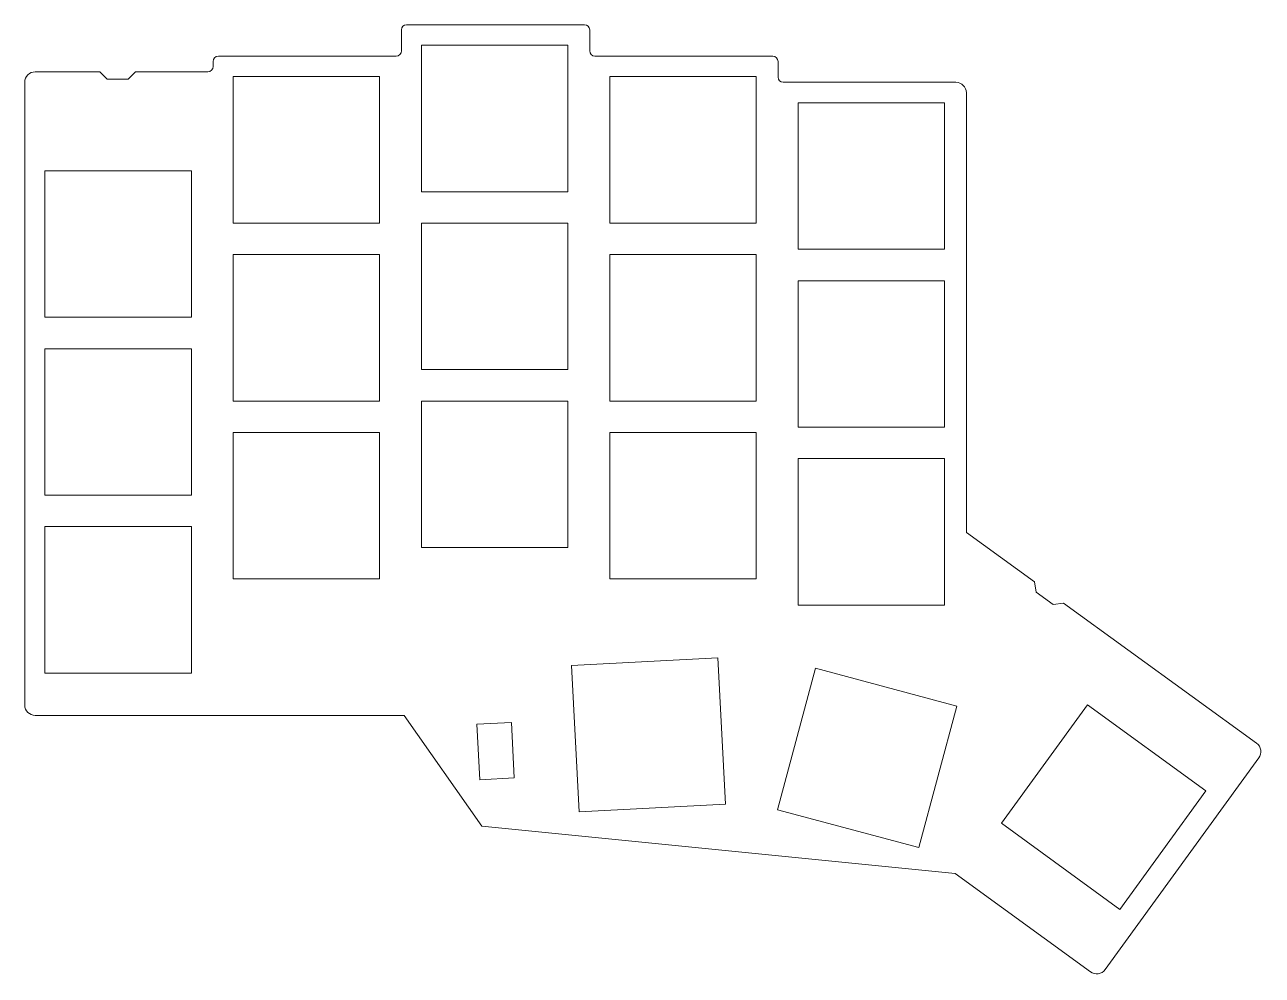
# Model space of a CAD drawing. Header units: millimetres. Extents: x 29 to 148, y 89 to 179.
import ezdxf

# ---------------------------------------------------------------- set-up
doc = ezdxf.new("R2010")
doc.units = ezdxf.units.MM
doc.header["$MEASUREMENT"] = 0
doc.layers.add('Layer 1', color=7, linetype='Continuous', lineweight=0)

# ---------------------------------------------------------------- blocks, each defined once
blk = doc.blocks.new('Block_0')
at = {"layer": 'Layer 1', "color": 18, "lineweight": 9, "true_color": 0x000000}
for points in [[(72.5, 112.53), (72.5, 112.53), (75.79, 112.7), (75.79, 112.7)], [(72.77, 107.23), (72.77, 107.23), (72.5, 112.53), (72.5, 112.53)], [(75.79, 112.7), (75.79, 112.7), (76.07, 107.41), (76.07, 107.41)], [(76.07, 107.41), (76.07, 107.41), (72.77, 107.23), (72.77, 107.23)]]:
    blk.add_open_spline(points, degree=3, dxfattribs=at)
blk = doc.blocks.new('Block_1')
at = {"layer": 'Layer 1', "color": 18, "lineweight": 9, "true_color": 0x000000}
for points in [[(65.78, 179.37), (65.5, 179.37), (65.28, 179.14), (65.28, 178.87)], [(65.28, 176.87), (65.28, 176.87), (65.28, 178.87), (65.28, 178.87)], [(65.78, 179.37), (65.78, 179.37), (82.78, 179.37), (82.78, 179.37)], [(83.28, 178.87), (83.28, 179.14), (83.05, 179.37), (82.78, 179.37)], [(83.28, 178.87), (83.28, 178.87), (83.28, 176.87), (83.28, 176.87)], [(47.78, 176.37), (47.5, 176.37), (47.28, 176.14), (47.28, 175.87)], [(54.35, 176.37), (54.35, 176.37), (47.78, 176.37), (47.78, 176.37)], [(54.35, 176.37), (54.35, 176.37), (64.78, 176.37), (64.78, 176.37)], [(64.78, 176.37), (65.05, 176.37), (65.28, 176.59), (65.28, 176.87)], [(83.28, 176.87), (83.28, 176.59), (83.5, 176.37), (83.78, 176.37)], [(94.55, 176.37), (94.55, 176.37), (83.78, 176.37), (83.78, 176.37)], [(94.55, 176.37), (94.55, 176.37), (100.78, 176.37), (100.78, 176.37)], [(101.28, 175.87), (101.28, 176.14), (101.05, 176.37), (100.78, 176.37)], [(46.78, 174.87), (47.05, 174.87), (47.28, 175.09), (47.28, 175.37)], [(47.28, 175.37), (47.28, 175.37), (47.28, 175.87), (47.28, 175.87)], [(101.28, 175.87), (101.28, 175.87), (101.28, 174.37), (101.28, 174.37)], [(30.28, 174.87), (29.73, 174.87), (29.28, 174.42), (29.28, 173.87)], [(30.28, 174.87), (30.28, 174.87), (36.44, 174.87), (36.44, 174.87)], [(36.44, 174.87), (36.44, 174.87), (37.15, 174.17), (37.15, 174.17)], [(37.15, 174.17), (37.15, 174.17), (39.15, 174.17), (39.15, 174.17)], [(39.15, 174.17), (39.15, 174.17), (39.86, 174.87), (39.86, 174.87)], [(39.86, 174.87), (39.86, 174.87), (46.78, 174.87), (46.78, 174.87)], [(101.28, 174.37), (101.28, 174.09), (101.5, 173.87), (101.78, 173.87)], [(29.28, 114.37), (29.28, 114.37), (29.28, 173.87), (29.28, 173.87)], [(101.78, 173.87), (101.78, 173.87), (118.28, 173.87), (118.28, 173.87)], [(119.28, 172.87), (119.28, 173.42), (118.83, 173.87), (118.28, 173.87)], [(119.28, 172.87), (119.28, 172.87), (119.28, 130.86), (119.28, 130.86)], [(119.28, 130.86), (119.28, 130.86), (125.79, 126.13), (125.79, 126.13)], [(125.79, 126.13), (125.79, 126.13), (125.95, 125.14), (125.95, 125.14)], [(125.95, 125.14), (125.95, 125.14), (127.58, 123.96), (127.58, 123.96)], [(127.58, 123.96), (127.58, 123.96), (128.55, 124.11), (128.55, 124.11)], [(128.55, 124.11), (128.55, 124.11), (147.01, 110.71), (147.01, 110.71)], [(29.28, 114.37), (29.28, 113.81), (29.73, 113.37), (30.28, 113.37)], [(65.53, 113.36), (65.53, 113.36), (30.28, 113.37), (30.28, 113.37)], [(72.95, 102.78), (72.95, 102.78), (65.53, 113.36), (65.53, 113.36)], [(147.23, 109.31), (147.56, 109.76), (147.46, 110.39), (147.01, 110.71)], [(147.23, 109.31), (147.23, 109.31), (132.54, 89.09), (132.54, 89.09)], [(118.2, 98.27), (118.2, 98.27), (72.95, 102.78), (72.95, 102.78)], [(131.14, 88.87), (131.14, 88.87), (118.2, 98.27), (118.2, 98.27)], [(131.14, 88.87), (131.59, 88.54), (132.21, 88.64), (132.54, 89.09)]]:
    blk.add_open_spline(points, degree=3, dxfattribs=at)
blk = doc.blocks.new('Block_2')
at = {"layer": 'Layer 1', "color": 18, "lineweight": 9, "true_color": 0x000000}
for points in [[(67.2, 177.41), (67.2, 177.41), (67.2, 163.41), (67.2, 163.41)], [(67.2, 177.41), (67.2, 177.41), (81.2, 177.41), (81.2, 177.41)], [(81.2, 177.41), (81.2, 177.41), (81.2, 163.41), (81.2, 163.41)], [(49.2, 174.41), (49.2, 174.41), (49.2, 160.41), (49.2, 160.41)], [(49.2, 174.41), (49.2, 174.41), (63.2, 174.41), (63.2, 174.41)], [(63.2, 174.41), (63.2, 174.41), (63.2, 160.41), (63.2, 160.41)], [(85.2, 174.41), (85.2, 174.41), (99.2, 174.41), (99.2, 174.41)], [(85.2, 174.41), (85.2, 174.41), (85.2, 160.41), (85.2, 160.41)], [(99.2, 174.41), (99.2, 174.41), (99.2, 160.41), (99.2, 160.41)], [(103.2, 171.91), (103.2, 171.91), (117.2, 171.91), (117.2, 171.91)], [(103.2, 171.91), (103.2, 171.91), (103.2, 157.91), (103.2, 157.91)], [(117.2, 171.91), (117.2, 171.91), (117.2, 157.91), (117.2, 157.91)], [(31.2, 165.41), (31.2, 165.41), (31.2, 151.41), (31.2, 151.41)], [(31.2, 165.41), (31.2, 165.41), (45.2, 165.41), (45.2, 165.41)], [(45.2, 165.41), (45.2, 165.41), (45.2, 151.41), (45.2, 151.41)], [(67.2, 163.41), (67.2, 163.41), (81.2, 163.41), (81.2, 163.41)], [(49.2, 160.41), (49.2, 160.41), (63.2, 160.41), (63.2, 160.41)], [(67.2, 160.41), (67.2, 160.41), (67.2, 146.41), (67.2, 146.41)], [(67.2, 160.41), (67.2, 160.41), (81.2, 160.41), (81.2, 160.41)], [(81.2, 160.41), (81.2, 160.41), (81.2, 146.41), (81.2, 146.41)], [(85.2, 160.41), (85.2, 160.41), (99.2, 160.41), (99.2, 160.41)], [(49.2, 157.41), (49.2, 157.41), (63.2, 157.41), (63.2, 157.41)], [(49.2, 157.41), (49.2, 157.41), (49.2, 143.41), (49.2, 143.41)], [(63.2, 157.41), (63.2, 157.41), (63.2, 143.41), (63.2, 143.41)], [(85.2, 157.41), (85.2, 157.41), (99.2, 157.41), (99.2, 157.41)], [(85.2, 157.41), (85.2, 157.41), (85.2, 143.41), (85.2, 143.41)], [(99.2, 157.41), (99.2, 157.41), (99.2, 143.41), (99.2, 143.41)], [(103.2, 157.91), (103.2, 157.91), (117.2, 157.91), (117.2, 157.91)], [(103.2, 154.91), (103.2, 154.91), (103.2, 140.91), (103.2, 140.91)], [(103.2, 154.91), (103.2, 154.91), (117.2, 154.91), (117.2, 154.91)], [(117.2, 154.91), (117.2, 154.91), (117.2, 140.91), (117.2, 140.91)], [(31.2, 151.41), (31.2, 151.41), (45.2, 151.41), (45.2, 151.41)], [(31.2, 148.41), (31.2, 148.41), (31.2, 134.41), (31.2, 134.41)], [(31.2, 148.41), (31.2, 148.41), (45.2, 148.41), (45.2, 148.41)], [(45.2, 148.41), (45.2, 148.41), (45.2, 134.41), (45.2, 134.41)], [(67.2, 146.41), (67.2, 146.41), (81.2, 146.41), (81.2, 146.41)], [(49.2, 143.41), (49.2, 143.41), (63.2, 143.41), (63.2, 143.41)], [(67.2, 143.41), (67.2, 143.41), (81.2, 143.41), (81.2, 143.41)], [(67.2, 143.41), (67.2, 143.41), (67.2, 129.41), (67.2, 129.41)], [(81.2, 143.41), (81.2, 143.41), (81.2, 129.41), (81.2, 129.41)], [(85.2, 143.41), (85.2, 143.41), (99.2, 143.41), (99.2, 143.41)], [(103.2, 140.91), (103.2, 140.91), (117.2, 140.91), (117.2, 140.91)], [(49.2, 140.41), (49.2, 140.41), (63.2, 140.41), (63.2, 140.41)], [(49.2, 140.41), (49.2, 140.41), (49.2, 126.41), (49.2, 126.41)], [(63.2, 140.41), (63.2, 140.41), (63.2, 126.41), (63.2, 126.41)], [(85.2, 140.41), (85.2, 140.41), (99.2, 140.41), (99.2, 140.41)], [(85.2, 140.41), (85.2, 140.41), (85.2, 126.41), (85.2, 126.41)], [(99.2, 140.41), (99.2, 140.41), (99.2, 126.41), (99.2, 126.41)], [(103.2, 137.91), (103.2, 137.91), (117.2, 137.91), (117.2, 137.91)], [(103.2, 137.91), (103.2, 137.91), (103.2, 123.91), (103.2, 123.91)], [(117.2, 137.91), (117.2, 137.91), (117.2, 123.91), (117.2, 123.91)], [(31.2, 134.41), (31.2, 134.41), (45.2, 134.41), (45.2, 134.41)], [(31.2, 131.41), (31.2, 131.41), (31.2, 117.41), (31.2, 117.41)], [(31.2, 131.41), (31.2, 131.41), (45.2, 131.41), (45.2, 131.41)], [(45.2, 131.41), (45.2, 131.41), (45.2, 117.41), (45.2, 117.41)], [(67.2, 129.41), (67.2, 129.41), (81.2, 129.41), (81.2, 129.41)], [(49.2, 126.41), (49.2, 126.41), (63.2, 126.41), (63.2, 126.41)], [(85.2, 126.41), (85.2, 126.41), (99.2, 126.41), (99.2, 126.41)], [(103.2, 123.91), (103.2, 123.91), (117.2, 123.91), (117.2, 123.91)], [(95.52, 118.87), (95.52, 118.87), (81.54, 118.14), (81.54, 118.14)], [(96.25, 104.89), (96.25, 104.89), (95.52, 118.87), (95.52, 118.87)], [(31.2, 117.41), (31.2, 117.41), (45.2, 117.41), (45.2, 117.41)], [(82.27, 104.16), (82.27, 104.16), (81.54, 118.14), (81.54, 118.14)], [(101.22, 104.36), (101.22, 104.36), (104.85, 117.89), (104.85, 117.89)], [(118.37, 114.26), (118.37, 114.26), (104.85, 117.89), (104.85, 117.89)], [(114.74, 100.74), (114.74, 100.74), (118.37, 114.26), (118.37, 114.26)], [(130.85, 114.39), (130.85, 114.39), (122.62, 103.06), (122.62, 103.06)], [(142.17, 106.16), (142.17, 106.16), (130.85, 114.39), (130.85, 114.39)], [(142.17, 106.16), (142.17, 106.16), (133.94, 94.83), (133.94, 94.83)], [(96.25, 104.89), (96.25, 104.89), (82.27, 104.16), (82.27, 104.16)], [(114.74, 100.74), (114.74, 100.74), (101.22, 104.36), (101.22, 104.36)], [(133.94, 94.83), (133.94, 94.83), (122.62, 103.06), (122.62, 103.06)]]:
    blk.add_open_spline(points, degree=3, dxfattribs=at)

msp = doc.modelspace()

# ---------------------------------------------------------------- block references
at = {"layer": 'Layer 1'}
for name in ['Block_1', 'Block_2', 'Block_0']:
    msp.add_blockref(name, (0, 0), dxfattribs=at)

doc.saveas('drawing.dxf')
